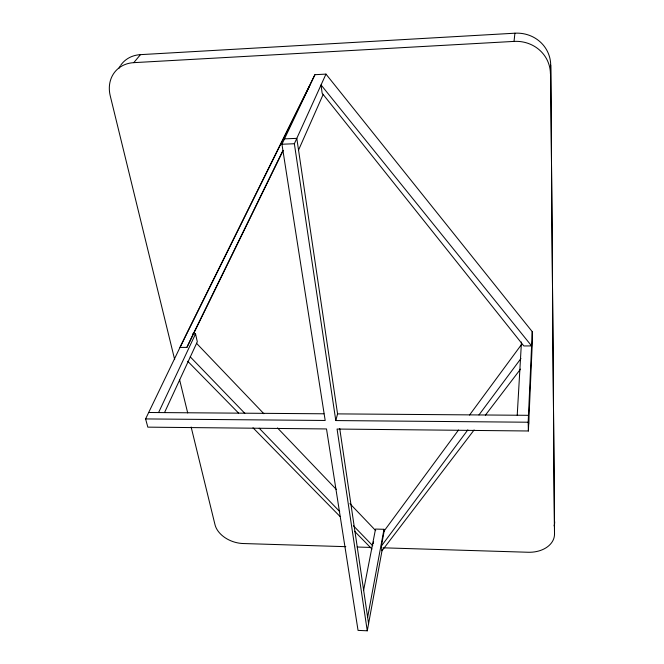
<?xml version="1.0" encoding="UTF-8"?>
<svg xmlns="http://www.w3.org/2000/svg" width="664" height="664" viewBox="0 0 664 664"><rect width="100%" height="100%" fill="white"/><g stroke="black" fill="none" stroke-linecap="round" stroke-linejoin="round"><path stroke-width="1" d="M383.111 547.817L528.154 552.257A26.817 19.223 4.9 0 0 554.515 533.972L550.705 65.147A34.827 33.067 -16.4 0 0 514.915 33.2L140.444 54.647A33.574 28.27 42.7 0 0 120.815 65.122M554.515 533.972L550.705 65.147M367.267 630.8L337.071 429.052L528.386 430.986L532.42 339.985L532.246 331.66L325.974 74.111L314.927 74.692L186.468 333.967L145.59 418.926L147.831 427.143L326.505 428.944L358.045 630.385L367.267 630.8L382.19 549.734M528.386 430.986L528.17 422.221L532.246 331.66M517.223 415.232L521.464 342.035M550.423 73.77A35.366 33.482 -14.4 0 0 514.036 41.4L514.915 33.2M367.64 617.254L383.999 529.299L375.525 529.067L363.54 590.62M474.129 429.948L381.999 550.771L381.385 546.065L384.207 530.868L458.5 430.031M373.176 543.783L373.575 541.758M528.17 422.221L335.801 420.561L337.561 413.888L296.808 138.361L284.491 138.867M298.543 150.081L323.185 94.388M335.801 420.561L294.359 143.739L325.974 74.111M164.655 412.302L197.316 341.761L195.531 333.909L192.51 333.926M158.58 412.56L195.531 333.909M145.59 418.926L325.186 420.47L281.943 144.237L314.927 74.692M309.797 85.515L179.994 347.421L186.891 347.397L193.257 333.926M193.714 332.996L282.366 151.633M186.891 347.397L283.213 150.421M469.556 415.033L521.746 344.193M381.385 546.065L467.846 429.874M478.96 414.934L520.958 358.494M485.409 415.149L520.501 369.118M174.665 359.573L110.241 95.823A34.08 28.544 42.1 0 1 133.779 62.648L140.444 54.647M133.779 62.648L514.036 41.4M281.943 144.237L294.359 143.739M148.686 412.485L323.907 413.788M337.561 413.888L528.478 415.315L528.693 424.047M345.811 546.671L243.248 543.534A25.174 17.629 17.7 0 1 214.995 524.676L191.141 427.027M357.207 547.02L370.678 547.435M187.688 361.241L238.476 412.991M252.992 427.782L340.051 516.501M354.568 531.283L371.981 549.028M190.186 356.792L244.825 413.348M259.201 428.23L339.719 511.57M353.381 525.714L372.786 545.8M196.494 343.271L263.882 413.722M277.51 427.956L336.299 489.418M349.92 503.652L375.733 530.636M179.587 379.708L187.696 412.933M339.719 428.487L368.586 623.654M383.999 529.299L384.232 531.092M118.906 68.35A33.574 28.27 42.7 0 1 120.292 65.902M554.681 521.746A26.485 19.156 4.8 0 1 554.083 525.888M531.598 345.919L523.821 345.952L322.14 93.201L321.061 84.942L531.598 345.919"/></g></svg>
